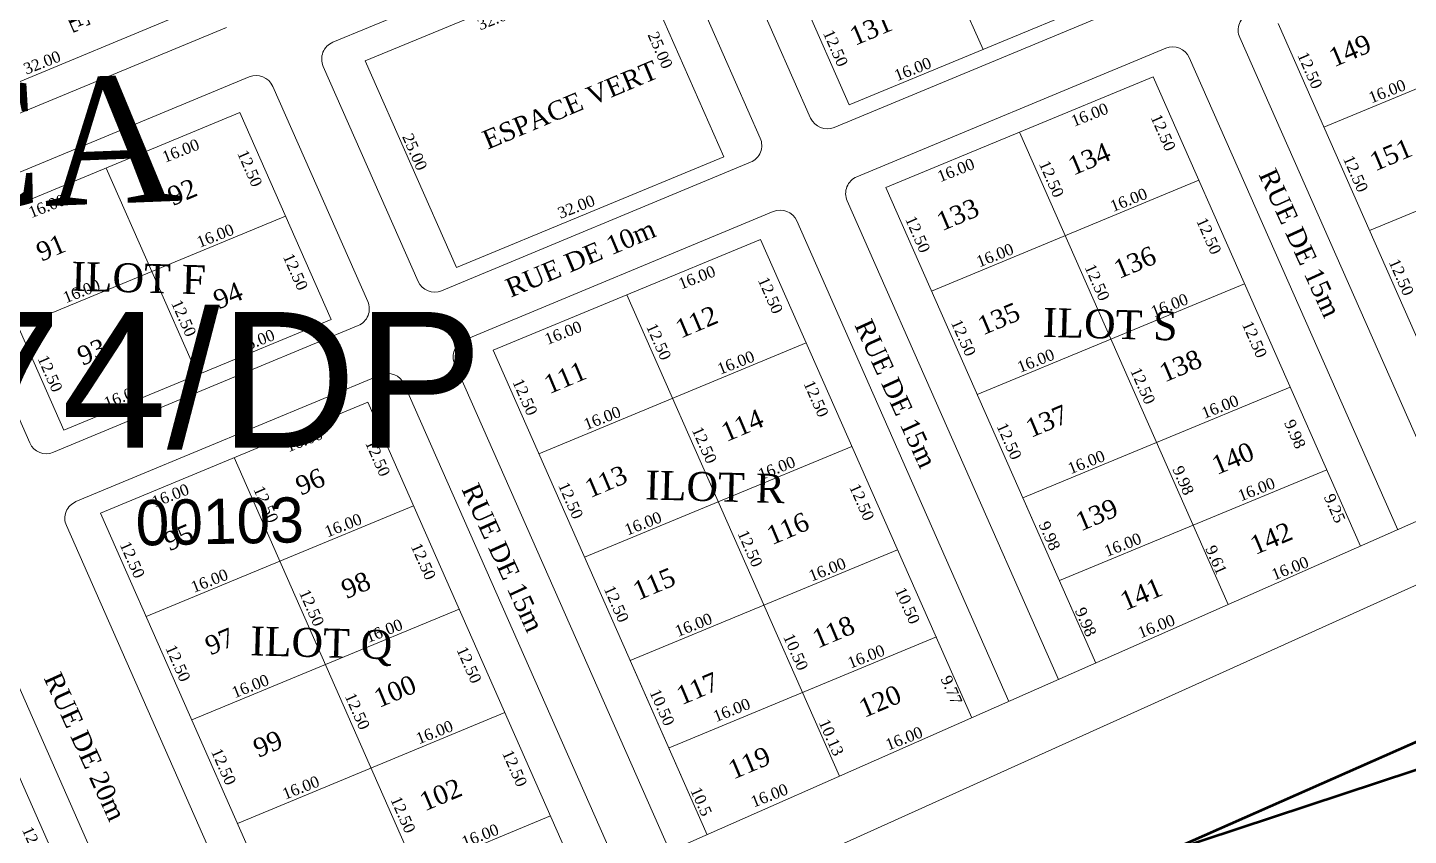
# Model space of a CAD drawing. Header units: metres. Extents: x 245225 to 248406, y 1633796 to 1637634.
# Drawn here: x 246512.7 to 246665.4, y 1637296.7 to 1637386 of the extents above; entities that cross this region are included whole.
import ezdxf
from ezdxf.enums import TextEntityAlignment as Align

# ---------------------------------------------------------------- set-up
doc = ezdxf.new("R2010")
doc.units = ezdxf.units.M
doc.header["$MEASUREMENT"] = 0
doc.layers.add('A_revoir_niveau_0', color=7, linetype='Continuous')
doc.layers.add('historique_numero_parcelle', color=7, linetype='Continuous')
doc.layers.add('LIMITES TITRES FONCIERS', color=7, linetype='Continuous', lineweight=0)
doc.layers.add('LIMITES_PARCELLES', color=7, linetype='Continuous', lineweight=0, true_color=0xffffff)
doc.styles.get("Standard").update_dxf_attribs({"font": 'txt.shx'})
doc.styles.add('Style-Arial', font='arial.ttf')
doc.styles.add('Style-FANCY', font='FANCY.shx')

msp = doc.modelspace()

# ---------------------------------------------------------------- linework, layer by layer
at = {"layer": 'A_revoir_niveau_0'}
for p, q in [((246648.138536, 1637316.200126), (246648.138617, 1637316.199943)), ((246633.553682, 1637309.619989), (246633.553763, 1637309.619805)), ((246619.880381, 1637303.45111), (246619.880462, 1637303.450926)), ((246605.295527, 1637296.870972), (246605.295609, 1637296.870787))]:
    msp.add_line(p, q, dxfattribs=at)
at = {"layer": 'A_revoir_niveau_0', "color": 51, "true_color": 0xf8f6b0}
for p, q in [((246629.451548, 1637307.76926), (246629.451629, 1637307.769076)), ((246623.982371, 1637305.301774), (246623.982453, 1637305.30159))]:
    msp.add_line(p, q, dxfattribs=at)
at = {"layer": 'LIMITES TITRES FONCIERS', "color": 5, "linetype": 'Continuous', "lineweight": 53, "flags": 128}
msp.add_lwpolyline([(246892.906505, 1637407.118136), (246638.746644, 1637294.893334), (246801.983905, 1637348.798178), (246826.491205, 1637354.173578), (246870.606305, 1637363.849778), (246883.226005, 1637366.617778), (246889.989205, 1637371.112178), (246891.432705, 1637372.071378), (246899.096905, 1637377.164578), (246908.156305, 1637383.184878), (246892.906505, 1637407.118136)], close=True, dxfattribs=at)
at = {"layer": 'LIMITES TITRES FONCIERS', "color": 5, "linetype": 'Continuous', "lineweight": 0, "flags": 128}
msp.add_lwpolyline([(246740.25241, 1637357.75844), (246341.82451, 1637178.002763)], dxfattribs=at)
at = {"layer": 'limites_parcelles', "color": 7}
for p, q in [((246588.05735, 1637452.245213), (246618.36432, 1637383.619499)), ((246568.200268, 1637446.463852), (246599.302549, 1637376.037272)), ((246573.271802, 1637446.119517), (246603.578772, 1637377.493803)), ((246546.46289, 1637384.409071), (246580.654615, 1637398.574803)), ((246583.249654, 1637397.535073), (246593.726849, 1637373.810993)), ((246550.043901, 1637382.374809), (246579.614997, 1637394.626201)), ((246579.614997, 1637394.626201), (246589.71732, 1637371.750963)), ((246636.069663, 1637389.215189), (246601.900357, 1637374.998691)), ((246603.578772, 1637377.493803), (246633.149868, 1637389.745195)), ((246501.560193, 1637375.818196), (246531.131289, 1637388.069588)), ((246656.040549, 1637375.042269), (246685.611645, 1637387.293661)), ((246500.982623, 1637372.061021), (246534.712154, 1637386.035265)), ((246650.989387, 1637386.479888), (246673.833496, 1637334.752734)), ((246646.747498, 1637384.946005), (246669.716937, 1637332.935059)), ((246638.57399, 1637383.758307), (246604.404683, 1637369.541811)), ((246641.171798, 1637382.719727), (246664.228336, 1637330.511556)), ((246545.398866, 1637381.7534), (246555.89848, 1637357.978554)), ((246550.043901, 1637382.374809), (246560.146225, 1637359.499571)), ((246503.492537, 1637366.606327), (246537.222068, 1637380.580571)), ((246539.817107, 1637379.540841), (246550.32278, 1637355.752275)), ((246607.619701, 1637368.343708), (246637.190797, 1637380.5951)), ((246637.190797, 1637380.5951), (246660.111777, 1637328.693881)), ((246506.611354, 1637364.380577), (246536.18245, 1637376.631969)), ((246536.18245, 1637376.631969), (246546.284773, 1637353.756731)), ((246661.09171, 1637363.60465), (246690.662806, 1637375.856042)), ((246622.405249, 1637374.469404), (246645.475123, 1637322.231037)), ((246521.396902, 1637370.506273), (246531.499226, 1637347.631035)), ((246592.665595, 1637371.156471), (246558.496288, 1637356.939974)), ((246560.146225, 1637359.499571), (246589.71732, 1637371.750963)), ((246612.670863, 1637356.906089), (246642.241958, 1637369.157481)), ((246607.619701, 1637368.343708), (246630.838469, 1637315.768193)), ((246603.343429, 1637366.887289), (246626.721766, 1637313.950454)), ((246506.611354, 1637364.380577), (246516.713678, 1637341.505339)), ((246511.662516, 1637352.942958), (246541.233612, 1637365.19435)), ((246595.16992, 1637365.699591), (246561.000614, 1637351.483095)), ((246597.767728, 1637364.661011), (246621.233165, 1637311.526951)), ((246502.428514, 1637363.950656), (246512.956303, 1637340.112012)), ((246564.187154, 1637350.349476), (246593.75825, 1637362.600868)), ((246593.75825, 1637362.600868), (246617.116606, 1637309.709276)), ((246617.722024, 1637345.46847), (246647.29312, 1637357.719862)), ((246578.972702, 1637356.475172), (246602.479952, 1637303.246432)), ((246516.713678, 1637341.505339), (246546.284773, 1637353.756731)), ((246549.261526, 1637353.097754), (246515.554111, 1637339.073431)), ((246569.238316, 1637338.911857), (246598.809411, 1637351.163249)), ((246564.187154, 1637350.349476), (246587.843298, 1637296.783587)), ((246551.765851, 1637347.640876), (246518.058436, 1637333.616554)), ((246559.939359, 1637348.828573), (246583.726594, 1637294.965849)), ((246554.363659, 1637346.602295), (246578.237993, 1637292.542346)), ((246622.773186, 1637334.030851), (246652.344282, 1637346.282243)), ((246520.754607, 1637332.355243), (246550.325703, 1637344.606636)), ((246550.325703, 1637344.606636), (246574.121434, 1637290.724671)), ((246535.540155, 1637338.480939), (246559.48478, 1637284.261826)), ((246574.289477, 1637327.474238), (246603.860573, 1637339.72563)), ((246626.805827, 1637324.899522), (246656.376923, 1637337.150914)), ((246520.754607, 1637332.355243), (246544.848126, 1637277.798982)), ((246525.805768, 1637320.917624), (246555.376864, 1637333.169017)), ((246516.997181, 1637330.962032), (246541.188963, 1637276.183271)), ((246579.340639, 1637316.036619), (246608.911735, 1637328.288011)), ((246505.88039, 1637326.430325), (246530.211472, 1637271.336138)), ((246502.272672, 1637324.698123), (246526.552308, 1637269.720427)), ((246530.85693, 1637309.480005), (246560.428026, 1637321.731398)), ((246662.723391, 1637322.780264), (246662.723471, 1637322.780082)), ((246583.641565, 1637306.409836), (246613.212661, 1637318.661228)), ((246535.908092, 1637298.042387), (246565.479188, 1637310.293779)), ((246540.959253, 1637286.604768), (246570.530349, 1637298.85616))]:
    msp.add_line(p, q, dxfattribs=at)
at = {"layer": 'limites_parcelles', "color": 7, "linetype": 'Continuous'}
for p, q in [((246630.838469, 1637315.768193), (246622.773186, 1637334.030851)), ((246579.340639, 1637316.036619), (246587.842089, 1637296.783054))]:
    msp.add_line(p, q, dxfattribs=at)
at = {"layer": 'limites_parcelles', "color": 7, "flags": 128}
msp.add_lwpolyline([(246737.709373, 1637362.957257), (246402.140748, 1637214.78625)], dxfattribs=at)
at = {"layer": 'limites_parcelles', "color": 7, "linetype": 'Continuous', "lineweight": 30, "flags": 128}
msp.add_lwpolyline([(246463.895474, 1637217.687445), (246676.496532, 1637311.561873), (246754.429143, 1637135.064868), (246612.650598, 1636937.350452), (246585.993692, 1636941.166878), (246463.895474, 1637217.687445)], close=True, dxfattribs=at)
at = {"layer": 'limites_parcelles', "color": 7}
for centre, start, end in [((246648.577029, 1637385.753975), 112.590262, 203.827549), ((246547.228397, 1637382.56137), 112.504371, 203.827549), ((246639.342266, 1637381.911756), 23.827549, 112.590262), ((246537.987576, 1637378.732871), 23.827549, 112.504371), ((246601.13208, 1637376.845242), 203.827549, 292.590264), ((246591.897318, 1637373.003022), 292.590264, 23.827549), ((246605.17296, 1637367.69526), 112.590262, 203.827549), ((246595.938197, 1637363.85304), 23.827549, 112.590262), ((246557.728012, 1637358.786525), 203.827549, 292.590264), ((246548.493249, 1637354.944305), 292.590264, 23.827549), ((246561.76889, 1637349.636544), 112.590262, 203.827549), ((246552.534128, 1637345.794324), 23.827549, 112.590262), ((246514.785834, 1637340.919982), 203.827549, 292.590264), ((246518.826712, 1637331.770003), 112.590262, 203.827549)]:
    msp.add_arc(centre, 2, start, end, dxfattribs=at)

# ---------------------------------------------------------------- texts
at = {"layer": 'historique_numero_parcelle', "color": 3, "style": 'Style-FANCY'}
msp.add_text('00103', height=4.999998, rotation=1.129607, dxfattribs=at).set_placement((246533.949378, 1637331.44021), align=Align.MIDDLE_CENTER)
at = {"layer": 'LIMITES TITRES FONCIERS', "color": 5, "linetype": 'Continuous', "lineweight": 0, "style": 'Style-Arial'}
msp.add_text('TF 25074/DP', height=15, dxfattribs=at).set_placement((246438.427972, 1637354.585761), align=Align.TOP_LEFT)
at = {"layer": 'limites_parcelles', "color": 7, "lineweight": 0, "attachment_point": 9}
for s, insert, char_height, rotation in [('\\fTimes New Roman|b0|i0|c00|p23;\\A1;ECOLE MATERNELLE', (246517.849319, 1637385.297069), 2.08, 293.60812505), ('\\fTimes New Roman|b0|i0|c00|p23;\\A1;32.00', (246566.712613, 1637387.249779), 1.248, 21.42002093), ('\\fTimes New Roman|b0|i0|c00|p23;\\A1;131', (246608.534346, 1637385.803397), 2.08, 22.84074961), ('\\fTimes New Roman|b0|i0|c00|p23;\\A1;25.00', (246582.928442, 1637381.349828), 1.248, 293.7394337), ('\\fTimes New Roman|b0|i0|c00|p23;\\A1;12.50', (246602.321139, 1637381.571929), 1.248, 293.7394337), ('\\fTimes New Roman|b0|i0|c00|p23;\\A1;149', (246661.516197, 1637383.433361), 2.08, 22.84074961), ('\\fTimes New Roman|b0|i0|c00|p23;\\A1;32.00', (246516.514492, 1637382.34487), 1.248, 21.42002093), ('\\fTimes New Roman|b0|i0|c00|p23;\\A1;16.00', (246612.798306, 1637381.619904), 1.248, 21.42002093), ('\\fTimes New Roman|b0|i0|c00|p23;\\A1;12.50', (246654.782916, 1637379.120395), 1.248, 293.7394337), ('\\fTimes New Roman|b0|i0|c00|p23;\\A1;16.00', (246665.260083, 1637379.16837), 1.248, 21.42002093), ('\\fTimes New Roman|b0|i0|c00|p23;\\A1;16.00', (246632.35838, 1637376.577446), 1.248, 21.42002093), ('\\fTimes New Roman|b0|i0|c00|p23;\\A1;12.50', (246638.554285, 1637372.238131), 1.248, 293.7394337), ('\\fTimes New Roman|b0|i0|c00|p23;\\A1;16.00', (246531.845212, 1637372.602761), 1.248, 21.42002093), ('\\fTimes New Roman|b0|i0|c00|p23;\\A1;25.00', (246555.787387, 1637370.095912), 1.248, 293.7394337), ('\\fTimes New Roman|b0|i0|c00|p23;\\A1;151', (246666.047285, 1637371.914244), 2.08, 22.84074961), ('\\fTimes New Roman|b0|i0|c00|p23;\\A1;12.50', (246537.545939, 1637368.275), 1.248, 293.7394337), ('\\fTimes New Roman|b0|i0|c00|p23;\\A1;134', (246632.678722, 1637371.451889), 2.08, 22.84074961), ('\\fTimes New Roman|b0|i0|c00|p23;\\A1;12.50', (246659.834078, 1637367.682776), 1.248, 293.7394337), ('\\fTimes New Roman|b0|i0|c00|p23;\\A1;16.00', (246617.572832, 1637370.45175), 1.248, 21.42002093), ('\\fTimes New Roman|b0|i0|c00|p23;\\A1;12.50', (246626.198778, 1637367.109911), 1.248, 293.7394337), ('\\fTimes New Roman|b0|i0|c00|p23;\\A1;92', (246531.670376, 1637367.488758), 2.08, 22.84074961), ('\\fTimes New Roman|b0|i0|c00|p23;\\A1;16.00', (246517.059664, 1637366.477065), 1.248, 21.42002093), ('\\fTimes New Roman|b0|i0|c00|p23;\\A1;32.00', (246575.58616, 1637366.404154), 1.248, 21.42002093), ('\\fTimes New Roman|b0|i0|c00|p23;\\A1;16.00', (246636.675944, 1637367.157886), 1.248, 21.42002093), ('\\fTimes New Roman|b0|i0|c00|p23;\\A1;133', (246618.146511, 1637365.29718), 2.08, 22.84074961), ('\\fTimes New Roman|b0|i0|c00|p23;\\A1;16.00', (246535.667598, 1637363.194755), 1.248, 21.42002093), ('\\fTimes New Roman|b0|i0|c00|p23;\\A1;12.50', (246611.41323, 1637360.984215), 1.248, 293.7394337), ('\\fTimes New Roman|b0|i0|c00|p23;\\A1;12.50', (246643.605447, 1637360.800512), 1.248, 293.7394337), ('\\fTimes New Roman|b0|i0|c00|p23;\\A1;91', (246517.138164, 1637361.334049), 2.08, 22.84074961), ('\\fTimes New Roman|b0|i0|c00|p23;\\A1;16.00', (246621.890396, 1637361.03219), 1.248, 21.42002093), ('\\fTimes New Roman|b0|i0|c00|p23;\\A1;136', (246637.729884, 1637360.01427), 2.08, 22.84074961), ('\\fTimes New Roman|b0|i0|c00|p23;\\A1;ILOT F', (246532.390676, 1637356.490716), 3.2, 358.41757646), ('\\fTimes New Roman|b0|i0|c00|p23;\\A1;12.50', (246542.5971, 1637356.837381), 1.248, 293.7394337), ('\\fTimes New Roman|b0|i0|c00|p23;\\A1;16.00', (246588.925833, 1637358.583214), 1.248, 21.42002093), ('\\fTimes New Roman|b0|i0|c00|p23;\\A1;12.50', (246631.24994, 1637355.672292), 1.248, 293.7394337), ('\\fTimes New Roman|b0|i0|c00|p23;\\A1;12.50', (246664.88524, 1637356.245157), 1.248, 293.7394337), ('\\fTimes New Roman|b0|i0|c00|p23;\\A1;16.00', (246520.88205, 1637357.069059), 1.248, 21.42002093), ('\\fTimes New Roman|b0|i0|c00|p23;\\A1;12.50', (246595.121738, 1637354.243899), 1.248, 293.7394337), ('\\fTimes New Roman|b0|i0|c00|p23;\\A1;94', (246536.721537, 1637356.051139), 2.08, 22.84074961), ('\\fTimes New Roman|b0|i0|c00|p23;\\A1;16.00', (246641.193631, 1637355.499247), 1.248, 21.42002093), ('\\fTimes New Roman|b0|i0|c00|p23;\\A1;12.50', (246530.241593, 1637351.709161), 1.248, 293.7394337), ('\\fTimes New Roman|b0|i0|c00|p23;\\A1;112', (246589.246175, 1637353.457657), 2.08, 22.84074961), ('\\fTimes New Roman|b0|i0|c00|p23;\\A1;135', (246622.677598, 1637353.778064), 2.08, 22.84074961), ('\\fTimes New Roman|b0|i0|c00|p23;\\A1;ILOT S', (246639.833509, 1637351.388423), 3.2, 358.41757646), ('\\fTimes New Roman|b0|i0|c00|p23;\\A1;16.00', (246574.140285, 1637352.457518), 1.248, 21.42002093), ('\\fTimes New Roman|b0|i0|c00|p23;\\A1;12.50', (246616.464392, 1637349.546596), 1.248, 293.7394337), ('\\fTimes New Roman|b0|i0|c00|p23;\\A1;12.50', (246648.656608, 1637349.362893), 1.248, 293.7394337), ('\\fTimes New Roman|b0|i0|c00|p23;\\A1;16.00', (246540.185284, 1637351.536116), 1.248, 21.42002093), ('\\fTimes New Roman|b0|i0|c00|p23;\\A1;12.50', (246582.766231, 1637349.115679), 1.248, 293.7394337), ('\\fTimes New Roman|b0|i0|c00|p23;\\A1;93', (246521.669252, 1637349.814933), 2.08, 22.84074961), ('\\fTimes New Roman|b0|i0|c00|p23;\\A1;16.00', (246626.408083, 1637349.373551), 1.248, 21.42002093), ('\\fTimes New Roman|b0|i0|c00|p23;\\A1;12.50', (246515.456045, 1637345.583465), 1.248, 293.7394337), ('\\fTimes New Roman|b0|i0|c00|p23;\\A1;16.00', (246593.243397, 1637349.163654), 1.248, 21.42002093), ('\\fTimes New Roman|b0|i0|c00|p23;\\A1;138', (246642.781046, 1637348.576651), 2.08, 22.84074961), ('\\fTimes New Roman|b0|i0|c00|p23;\\A1;12.50', (246636.301101, 1637344.234673), 1.248, 293.7394337), ('\\fTimes New Roman|b0|i0|c00|p23;\\A1;16.00', (246525.399736, 1637345.41042), 1.248, 21.42002093), ('\\fTimes New Roman|b0|i0|c00|p23;\\A1;12.50', (246567.980683, 1637342.989983), 1.248, 293.7394337), ('\\fTimes New Roman|b0|i0|c00|p23;\\A1;12.50', (246600.1729, 1637342.80628), 1.248, 293.7394337), ('\\fTimes New Roman|b0|i0|c00|p23;\\A1;137', (246627.995498, 1637342.450955), 2.08, 22.84074961), ('\\fTimes New Roman|b0|i0|c00|p23;\\A1;16.00', (246646.778268, 1637344.282648), 1.248, 21.42002093), ('\\fTimes New Roman|b0|i0|c00|p23;\\A1;16.00', (246578.457849, 1637343.037958), 1.248, 21.42002093), ('\\fTimes New Roman|b0|i0|c00|p23;\\A1;114', (246594.297337, 1637342.020038), 2.08, 22.84074961), ('\\fTimes New Roman|b0|i0|c00|p23;\\A1;16.00', (246545.493286, 1637340.588982), 1.248, 21.42002093), ('\\fTimes New Roman|b0|i0|c00|p23;\\A1;12.50', (246587.817393, 1637337.67806), 1.248, 293.7394337), ('\\fTimes New Roman|b0|i0|c00|p23;\\A1;12.50', (246621.515553, 1637338.108977), 1.248, 293.7394337), ('\\fTimes New Roman|b0|i0|c00|p23;\\A1;9.98', (246652.939386, 1637339.320718), 1.248, 293.7394337), ('\\fTimes New Roman|b0|i0|c00|p23;\\A1;12.50', (246551.689191, 1637336.249667), 1.248, 293.7394337), ('\\fTimes New Roman|b0|i0|c00|p23;\\A1;140', (246648.56593, 1637338.343041), 2.08, 22.84074961), ('\\fTimes New Roman|b0|i0|c00|p23;\\A1;16.00', (246597.761084, 1637337.505015), 1.248, 21.42002093), ('\\fTimes New Roman|b0|i0|c00|p23;\\A1;16.00', (246631.99272, 1637338.156952), 1.248, 21.42002093), ('\\fTimes New Roman|b0|i0|c00|p23;\\A1;96', (246545.813628, 1637335.463425), 2.08, 22.84074961), ('\\fTimes New Roman|b0|i0|c00|p23;\\A1;113', (246579.245051, 1637335.783832), 2.08, 22.84074961), ('\\fTimes New Roman|b0|i0|c00|p23;\\A1;ILOT R', (246596.400962, 1637333.394191), 3.2, 358.41757646), ('\\fTimes New Roman|b0|i0|c00|p23;\\A1;9.98', (246640.583879, 1637334.192497), 1.248, 293.7394337), ('\\fTimes New Roman|b0|i0|c00|p23;\\A1;16.00', (246530.707738, 1637334.463286), 1.248, 21.42002093), ('\\fTimes New Roman|b0|i0|c00|p23;\\A1;12.50', (246539.333684, 1637331.121447), 1.248, 293.7394337), ('\\fTimes New Roman|b0|i0|c00|p23;\\A1;12.50', (246573.031845, 1637331.552364), 1.248, 293.7394337), ('\\fTimes New Roman|b0|i0|c00|p23;\\A1;12.50', (246605.224061, 1637331.368661), 1.248, 293.7394337), ('\\fTimes New Roman|b0|i0|c00|p23;\\A1;16.00', (246650.810909, 1637335.151319), 1.248, 21.42002093), ('\\fTimes New Roman|b0|i0|c00|p23;\\A1;139', (246633.513645, 1637332.106835), 2.08, 22.84074961), ('\\fTimes New Roman|b0|i0|c00|p23;\\A1;9.25', (246657.328183, 1637331.111227), 1.248, 293.7394337), ('\\fTimes New Roman|b0|i0|c00|p23;\\A1;16.00', (246549.81085, 1637331.169422), 1.248, 21.42002093), ('\\fTimes New Roman|b0|i0|c00|p23;\\A1;16.00', (246582.975536, 1637331.379319), 1.248, 21.42002093), ('\\fTimes New Roman|b0|i0|c00|p23;\\A1;116', (246599.348499, 1637330.582419), 2.08, 22.84074961), ('\\fTimes New Roman|b0|i0|c00|p23;\\A1;95', (246531.281416, 1637329.308716), 2.08, 22.84074961), ('\\fTimes New Roman|b0|i0|c00|p23;\\A1;9.98', (246625.798331, 1637328.066801), 1.248, 293.7394337), ('\\fTimes New Roman|b0|i0|c00|p23;\\A1;142', (246652.792463, 1637329.529264), 2.08, 22.84074961), ('\\fTimes New Roman|b0|i0|c00|p23;\\A1;12.50', (246524.548136, 1637324.995751), 1.248, 293.7394337), ('\\fTimes New Roman|b0|i0|c00|p23;\\A1;12.50', (246592.868554, 1637326.240441), 1.248, 293.7394337), ('\\fTimes New Roman|b0|i0|c00|p23;\\A1;16.00', (246636.025361, 1637329.025623), 1.248, 21.42002093), ('\\fTimes New Roman|b0|i0|c00|p23;\\A1;12.50', (246556.740353, 1637324.812048), 1.248, 293.7394337), ('\\fTimes New Roman|b0|i0|c00|p23;\\A1;9.61', (246644.227352, 1637325.404748), 1.248, 293.7394337), ('\\fTimes New Roman|b0|i0|c00|p23;\\A1;16.00', (246535.025302, 1637325.043726), 1.248, 21.42002093), ('\\fTimes New Roman|b0|i0|c00|p23;\\A1;115', (246584.562951, 1637324.456723), 2.08, 22.84074961), ('\\fTimes New Roman|b0|i0|c00|p23;\\A1;16.00', (246603.34572, 1637326.288416), 1.248, 21.42002093), ('\\fTimes New Roman|b0|i0|c00|p23;\\A1;16.00', (246654.522919, 1637326.421246), 1.248, 21.42002093), ('\\fTimes New Roman|b0|i0|c00|p23;\\A1;98', (246550.86479, 1637324.025806), 2.08, 22.84074961), ('\\fTimes New Roman|b0|i0|c00|p23;\\A1;141', (246638.426351, 1637323.357939), 2.08, 22.84074961), ('\\fTimes New Roman|b0|i0|c00|p23;\\A1;12.50', (246544.384846, 1637319.683828), 1.248, 293.7394337), ('\\fTimes New Roman|b0|i0|c00|p23;\\A1;12.50', (246578.083006, 1637320.114745), 1.248, 293.7394337), ('\\fTimes New Roman|b0|i0|c00|p23;\\A1;10.50', (246610.275223, 1637319.931042), 1.248, 293.7394337), ('\\fTimes New Roman|b0|i0|c00|p23;\\A1;9.98', (246629.802978, 1637318.545903), 1.248, 293.7394337), ('\\fTimes New Roman|b0|i0|c00|p23;\\A1;16.00', (246554.328536, 1637319.510783), 1.248, 21.42002093), ('\\fTimes New Roman|b0|i0|c00|p23;\\A1;16.00', (246588.560173, 1637320.16272), 1.248, 21.42002093), ('\\fTimes New Roman|b0|i0|c00|p23;\\A1;118', (246604.39966, 1637319.1448), 2.08, 22.84074961), ('\\fTimes New Roman|b0|i0|c00|p23;\\A1;16.00', (246639.737371, 1637320.005852), 1.248, 21.42002093), ('\\fTimes New Roman|b0|i0|c00|p23;\\A1;97', (246535.812504, 1637317.7896), 2.08, 22.84074961), ('\\fTimes New Roman|b0|i0|c00|p23;\\A1;ILOT Q', (246552.968415, 1637315.399959), 3.2, 358.41757646), ('\\fTimes New Roman|b0|i0|c00|p23;\\A1;10.50', (246597.919716, 1637314.802822), 1.248, 293.7394337), ('\\fTimes New Roman|b0|i0|c00|p23;\\A1;12.50', (246529.599298, 1637313.558132), 1.248, 293.7394337), ('\\fTimes New Roman|b0|i0|c00|p23;\\A1;12.50', (246561.791514, 1637313.374429), 1.248, 293.7394337), ('\\fTimes New Roman|b0|i0|c00|p23;\\A1;16.00', (246607.646647, 1637316.661634), 1.248, 21.42002093), ('\\fTimes New Roman|b0|i0|c00|p23;\\A1;16.00', (246539.542989, 1637313.385087), 1.248, 21.42002093), ('\\fTimes New Roman|b0|i0|c00|p23;\\A1;100', (246555.915952, 1637312.588187), 2.08, 22.84074961), ('\\fTimes New Roman|b0|i0|c00|p23;\\A1;117', (246589.347375, 1637312.908594), 2.08, 22.84074961), ('\\fTimes New Roman|b0|i0|c00|p23;\\A1;9.77', (246614.951341, 1637311.008659), 1.248, 293.7394337), ('\\fTimes New Roman|b0|i0|c00|p23;\\A1;12.50', (246549.436007, 1637308.246209), 1.248, 293.7394337), ('\\fTimes New Roman|b0|i0|c00|p23;\\A1;10.50', (246583.134168, 1637308.677126), 1.248, 293.7394337), ('\\fTimes New Roman|b0|i0|c00|p23;\\A1;120', (246609.556034, 1637311.480413), 2.08, 22.84074961), ('\\fTimes New Roman|b0|i0|c00|p23;\\A1;16.00', (246592.773164, 1637310.748331), 1.248, 21.42002093), ('\\fTimes New Roman|b0|i0|c00|p23;\\A1;16.00', (246559.913173, 1637308.294184), 1.248, 21.42002093), ('\\fTimes New Roman|b0|i0|c00|p23;\\A1;10.13', (246601.845745, 1637305.345283), 1.248, 293.7394337), ('\\fTimes New Roman|b0|i0|c00|p23;\\A1;99', (246541.130404, 1637306.462491), 2.08, 22.84074961), ('\\fTimes New Roman|b0|i0|c00|p23;\\A1;16.00', (246611.837242, 1637307.610082), 1.248, 21.42002093), ('\\fTimes New Roman|b0|i0|c00|p23;\\A1;12.50', (246534.650459, 1637302.120513), 1.248, 293.7394337), ('\\fTimes New Roman|b0|i0|c00|p23;\\A1;119', (246595.090195, 1637304.670417), 2.08, 22.84074961), ('\\fTimes New Roman|b0|i0|c00|p23;\\A1;12.50', (246566.842676, 1637301.93681), 1.248, 293.7394337), ('\\fTimes New Roman|b0|i0|c00|p23;\\A1;16.00', (246545.127626, 1637302.168488), 1.248, 21.42002093), ('\\fTimes New Roman|b0|i0|c00|p23;\\A1;102', (246560.967113, 1637301.150568), 2.08, 22.84074961), ('\\fTimes New Roman|b0|i0|c00|p23;\\A1;10.5', (246587.274511, 1637298.684428), 1.248, 293.7394337), ('\\fTimes New Roman|b0|i0|c00|p23;\\A1;16.00', (246596.94456, 1637301.301209), 1.248, 21.42002093), ('\\fTimes New Roman|b0|i0|c00|p23;\\A1;12.50', (246554.487169, 1637296.80859), 1.248, 293.7394337), ('\\fTimes New Roman|b0|i0|c00|p23;\\A1;12.50', (246513.738483, 1637293.465917), 1.248, 293.7394337), ('\\fTimes New Roman|b0|i0|c00|p23;\\A1;16.00', (246564.964335, 1637296.856565), 1.248, 21.42002093)]:
    msp.add_mtext(s, dxfattribs=dict(at, insert=insert, char_height=char_height, rotation=rotation))
at = {"layer": 'limites_parcelles', "color": 7, "lineweight": 0, "char_height": 2.08, "attachment_point": 9}
for s, insert, width, rotation in [('\\fTimes New Roman|b0|i0|c00|p23;\\A1;ESPACE VERT', (246582.663515, 1637380.513043), 26.340718, 22.84074961), ('\\fTimes New Roman|b0|i0|c00|p23;\\A1;RUE DE 15m', (246656.103579, 1637353.757665), 18.094826, 294.5533252), ('\\fTimes New Roman|b0|i0|c00|p23;\\A1;RUE DE 10m', (246582.390005, 1637362.973195), 22.825456, 22.84074961), ('\\fTimes New Roman|b0|i0|c00|p23;\\A1;RUE DE 15m', (246611.411889, 1637337.109307), 18.094826, 294.5533252), ('\\fTimes New Roman|b0|i0|c00|p23;\\A1;111', (246574.713964, 1637347.302948), 2.336438, 22.84074961), ('\\fTimes New Roman|b0|i0|c00|p23;\\A1;RUE DE 15m', (246567.95588, 1637318.954303), 18.094826, 294.5533252), ('\\fTimes New Roman|b0|i0|c00|p23;\\A1;RUE DE 20m', (246521.75409, 1637298.06679), 18.094826, 294.5533252)]:
    msp.add_mtext(s, dxfattribs=dict(at, insert=insert, width=width, rotation=rotation))
at = {"layer": 'limites_parcelles', "color": 7, "linetype": 'Continuous', "lineweight": 0, "insert": (246460.26503, 1637371.07167), "char_height": 14, "attachment_point": 5, "rotation": 2.24490624, "line_spacing_factor": 1.087884, "style": 'Style-FANCY'}
msp.add_mtext('\\fTimes New Roman|b0|i0|c00|p23;9HA 39A 98CA', dxfattribs=at)

doc.saveas('drawing.dxf')
